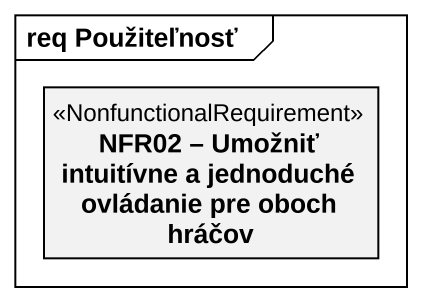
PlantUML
@startuml
mainframe req Použiteľnosť
hide circle
hide empty members
class "NFR02 – Umožniť intuitívne a jednoduché ovládanie pre oboch hráčov" as NFR02_Umožniť_intuitívne_a <<NonfunctionalRequirement>>
@enduml
